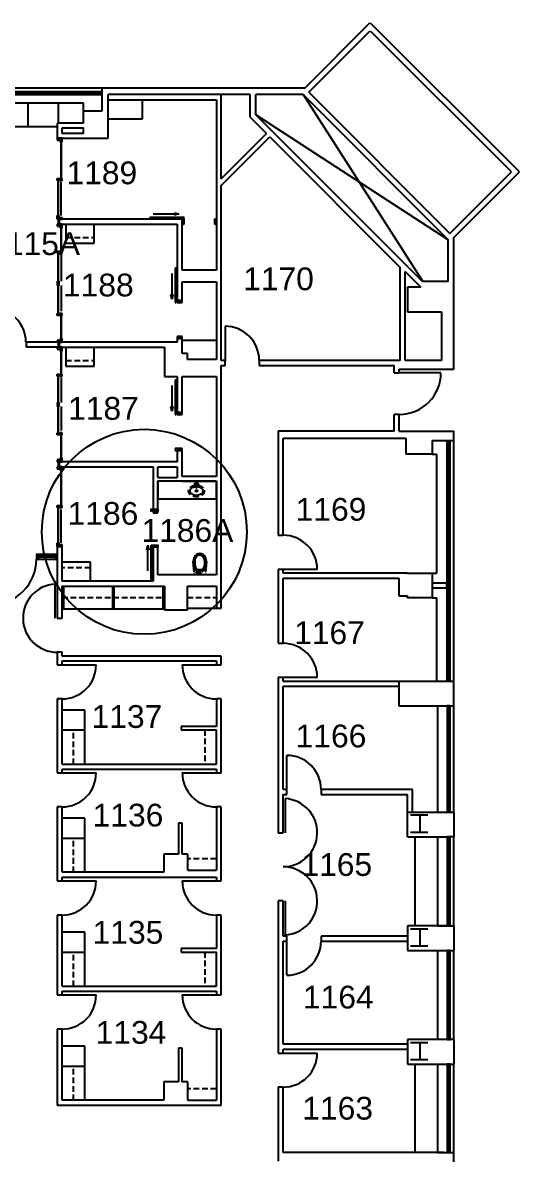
# Model space of a CAD drawing. Header units: inches. Extents: x -84 to 5907, y -479 to 3000.
# Drawn here: x 4764 to 5288, y 1703 to 2896 of the extents above; entities that cross this region are included whole.
import ezdxf

# ---------------------------------------------------------------- set-up
doc = ezdxf.new("R2010")
doc.units = ezdxf.units.IN
doc.header["$LTSCALE"] = 48
doc.header["$MEASUREMENT"] = 0
doc.linetypes.add('HIDDEN2', pattern=[0.1875, 0.125, -0.0625])
doc.layers.get('0').update_dxf_attribs({"linetype": 'CONTINUOUS'})
for name, color, linetype in [('A-ANNO-RNUM', 4, 'CONTINUOUS'), ('A-DOOR', 2, 'CONTINUOUS'), ('A-Door-Exst', 33, 'CONTINUOUS'), ('A-Door-New', 2, 'CONTINUOUS'), ('A-FLOR-CASE', 3, 'CONTINUOUS'), ('A-FLOR-CASE-UPPR', 3, 'HIDDEN2'), ('A-FLOR-PFIX', 2, 'CONTINUOUS'), ('A-GLAZ', 2, 'CONTINUOUS'), ('A-GLAZ-SILL', 1, 'CONTINUOUS'), ('A-SHAFT', 8, 'CONTINUOUS'), ('A-WALL-FULL', 6, 'CONTINUOUS'), ('A-Wall-New', 6, 'CONTINUOUS'), ('S-COLS', 8, 'CONTINUOUS')]:
    doc.layers.add(name, color=color, linetype=linetype)
doc.styles.add('ARIAL', font='arial.ttf')

# ---------------------------------------------------------------- blocks, each defined once
blk = doc.blocks.new('If_toilet_wall_hung_6505 - MANIFOLD_Wall_Hung_WC-641493-FIRE LIFE SAFETY PLAN- 2ND FLOOR')
for p, q in [((-2, 0), (2, 0)), ((-7, -14), (-6, -2.8)), ((-5.9, -1.6), (-5.8, 0)), ((-5.8, 0), (5.8, 0)), ((-5.7, -8.1), (-4.3, -5.1)), ((-3.2, -5.4), (-4.5, -8.6)), ((-4.3, -4.3), (4.3, -4.3)), ((-4.3, -5.1), (-4.3, -4.3)), ((-4.3, -5.1), (-3.2, -5.4)), ((-3.2, -3.5), (-3.2, -4.3)), ((-2.6, -3.5), (-3.2, -3.5)), ((-3.2, -5.4), (3.1, -5.4)), ((-2.6, -4.3), (-2.6, -3.5)), ((-1.6, -0.4), (1.6, -0.4)), ((1.6, -0.4), (-1.6, -0.4)), ((-1.6, -0.4), (1.6, -0.4)), ((2.6, -3.5), (2.6, -4.3)), ((3.2, -3.5), (2.6, -3.5)), ((3.1, -5.4), (4.3, -5.1)), ((3.2, -4.3), (3.2, -3.5)), ((3.2, -5.4), (4.5, -8.6)), ((4.3, -4.3), (4.3, -5.1)), ((4.3, -5.1), (5.6, -8.1)), ((5.8, 0), (5.9, -1.6)), ((6, -2.8), (7, -14))]:
    blk.add_line(p, q)
blk.add_lwpolyline([(0.9, -2.2), (3.9, -2.2), (3.9, -2.4), (0.9, -2.4)], close=True)
blk.add_circle((-0.1, -2.3), 1)
for centre, radius, start, end in [((8, -12.9), 14.5, 160.8863, 184.3848), ((8, -12.9), 13.3, 161.0772, 184.6521), ((-8, -12.9), 13.3, 355.3479, 18.9228), ((-8, -12.9), 14.5, 355.6152, 19.1137), ((2.1, -14.2), 8.52, 178.4765, 225.5088), ((2.1, -14.2), 7.34, 178.0082, 225.4947), ((0, -16.3), 5.51, 225.6791, 314.3209), ((0, -16.4), 4.29, 225.4947, 270.3084), ((0, -16.4), 4.29, 269.6916, 314.5053), ((-2.1, -14.2), 7.34, 314.5053, 1.9918), ((-2.1, -14.2), 8.52, 314.4912, 1.5235)]:
    blk.add_arc(centre, radius, start, end)
blk.add_ellipse((0, -14), major_axis=(0, 8.46), ratio=0.825581, start_param=1.570796, end_param=4.712389)
for points, knots in [([(-1.6, -0.4), (-1.6, -0.4), (-1.7, -0.4), (-1.7, -0.4), (-1.8, -0.3), (-1.8, -0.3), (-1.8, -0.3), (-1.8, -0.3), (-1.9, -0.3), (-1.9, -0.2), (-1.9, -0.2), (-1.9, -0.2), (-2, -0.1), (-2, 0), (-2, 0)], [0, 0, 0, 0, 0.166667, 0.25, 0.333333, 0.375, 0.416667, 0.5, 0.541667, 0.583333, 0.666667, 0.75, 0.833333, 1, 1, 1, 1]), ([(2, 0), (2, 0), (2, -0.1), (1.9, -0.2), (1.9, -0.2), (1.9, -0.2), (1.9, -0.3), (1.8, -0.3), (1.8, -0.3), (1.8, -0.3), (1.8, -0.3), (1.7, -0.4), (1.7, -0.4), (1.6, -0.4), (1.6, -0.4)], [-1, -1, -1, -1, -0.833333, -0.75, -0.666667, -0.583333, -0.541667, -0.5, -0.416667, -0.375, -0.333333, -0.25, -0.166667, 0, 0, 0, 0])]:
    blk.add_open_spline(points, degree=3, knots=knots)
blk = doc.blocks.new('Corian 810 sink')
for radius in [1, 0.875]:
    blk.add_circle((0, 0), radius)
at = {"linetype": 'HIDDEN2'}
blk.add_ellipse((0, 0), major_axis=(8.28, 0), ratio=0.750943, dxfattribs=at)
blk.add_open_spline([(6.8, 0), (6.8, 0.5), (6.7, 1), (6.2, 1.9), (5.9, 2.4), (4.9, 3.3), (4.3, 3.6), (3, 4.3), (2.2, 4.5), (0.6, 4.7), (-0.2, 4.8), (-1.8, 4.6), (-2.6, 4.4), (-4, 3.8), (-4.6, 3.5), (-5.6, 2.6), (-6, 2.2), (-6.6, 1.2), (-6.7, 0.8), (-6.8, -0.2), (-6.7, -0.7), (-6.4, -1.7), (-6.1, -2.1), (-5.2, -3), (-4.7, -3.4), (-3.4, -4.1), (-2.7, -4.4), (-1.1, -4.7), (-0.3, -4.7), (1.4, -4.7), (2.2, -4.5), (3.6, -4), (4.3, -3.7), (5.4, -2.9), (5.8, -2.4), (6.5, -1.5), (6.7, -1), (6.8, -0.4), (6.8, -0.2), (6.8, 0)], degree=3, knots=[0, 0, 0, 0, 0.341993, 0.341993, 0.683986, 0.683986, 1.025979, 1.025979, 1.367972, 1.367972, 1.709965, 1.709965, 2.051958, 2.051958, 2.393951, 2.393951, 2.735944, 2.735944, 3.077937, 3.077937, 3.41993, 3.41993, 3.761923, 3.761923, 4.103916, 4.103916, 4.445908, 4.445908, 4.787901, 4.787901, 5.129894, 5.129894, 5.471887, 5.471887, 5.81388, 5.81388, 6.155873, 6.155873, 6.283185, 6.283185, 6.283185, 6.283185])
blk = doc.blocks.new('handsfree faucet')
for p, q in [((-1.3, 1), (1.3, 1)), ((-0.9, 0), (0.9, 0)), ((-0.9, 0), (0.9, 0)), ((-0.3, 0), (-0.3, -3.5)), ((-0.3, -3.2), (-1.3, -1)), ((0.3, 0), (0.3, -3.5)), ((0.3, -3.2), (1.3, -1))]:
    blk.add_line(p, q)
for centre, radius, start, end in [((-1, 0), 1.06, 108.654, 251.346), ((0, 0), 0.671, 300.4511, 239.5489), ((0, 0), 0.34, 360, 180), ((1, 0), 1.06, 288.654, 71.346), ((0, -3.5), 0.34, 180, 360)]:
    blk.add_arc(centre, radius, start, end)

msp = doc.modelspace()

# ---------------------------------------------------------------- linework, layer by layer
msp.add_circle((4892.6, 2359.2), 108.1)
at = {"layer": 'A-DOOR'}
for p, q in [((4805.8, 2774.2), (4800.6, 2774.2)), ((4800.6, 2774.2), (4800.6, 2772.2)), ((4800.6, 2772.2), (4805.8, 2772.2)), ((4803.8, 2772.2), (4803.8, 2770.2)), ((4803.8, 2770.2), (4805.8, 2770.2)), ((4804.5, 2770.2), (4804.5, 2731.9)), ((4805.1, 2731.9), (4805.1, 2770.2)), ((4805.8, 2770.2), (4805.8, 2774.2)), ((4800.6, 2729.9), (4800.6, 2731.9)), ((4800.6, 2731.9), (4802.8, 2731.9)), ((4802.8, 2729.9), (4800.6, 2729.9)), ((4801.3, 2729.9), (4801.3, 2692.8)), ((4801.9, 2692.8), (4801.9, 2729.9)), ((4802.8, 2731.9), (4802.8, 2729.9)), ((4803.6, 2731.9), (4803.6, 2729.9)), ((4805.8, 2731.9), (4803.6, 2731.9)), ((4803.6, 2729.9), (4805.8, 2729.9)), ((4804.5, 2731.9), (4805.1, 2731.9)), ((4804.7, 2692.8), (4804.7, 2727.9)), ((4805.8, 2729.9), (4805.8, 2731.9)), ((4800.6, 2688.8), (4800.6, 2692.8)), ((4802.6, 2692.8), (4800.6, 2692.8)), ((4800.6, 2690.8), (4805.8, 2690.8)), ((4800.6, 2688.8), (4805.8, 2688.8)), ((4801.6, 2688.8), (4801.6, 2683.6)), ((4802.6, 2690.8), (4802.6, 2692.8)), ((4802.6, 2688.8), (4802.6, 2683.6)), ((4805.8, 2688.8), (4805.8, 2690.8)), ((4898.6, 2690.8), (4898.6, 2689.8)), ((4934.6, 2690.8), (4898.6, 2690.8)), ((4898.6, 2689.8), (4934.6, 2689.8)), ((4902.1, 2694.4), (4929, 2694.4)), ((4924.2, 2695.6), (4929, 2694.4)), ((4929, 2694.4), (4924.2, 2693.2)), ((4932.6, 2688.8), (4932.6, 2683.6)), ((4934.6, 2688.8), (4932.6, 2688.8)), ((4934.6, 2689.8), (4934.6, 2690.8)), ((4934.6, 2683.6), (4934.6, 2688.8)), ((4966.6, 2688.8), (4966.6, 2683.6)), ((4968.6, 2688.8), (4966.6, 2688.8)), ((4968.6, 2683.6), (4968.6, 2688.8)), ((4805.8, 2683.6), (4800.6, 2683.6)), ((4800.6, 2683.6), (4800.6, 2681.6)), ((4800.6, 2681.6), (4805.8, 2681.6)), ((4803.8, 2681.6), (4803.8, 2679.6)), ((4803.8, 2679.6), (4805.8, 2679.6)), ((4804.5, 2679.6), (4804.5, 2655.2)), ((4805.1, 2655.2), (4805.1, 2679.6)), ((4805.8, 2679.6), (4805.8, 2683.6)), ((4932.6, 2683.6), (4934.6, 2683.6)), ((4966.6, 2683.6), (4968.6, 2683.6)), ((4800.6, 2653.2), (4800.6, 2655.2)), ((4800.6, 2655.2), (4802.8, 2655.2)), ((4802.8, 2653.2), (4800.6, 2653.2)), ((4801.3, 2653.2), (4801.3, 2623.6)), ((4801.9, 2623.6), (4801.9, 2653.2)), ((4802.8, 2655.2), (4802.8, 2653.2)), ((4803.6, 2655.2), (4803.6, 2653.2)), ((4805.8, 2655.2), (4803.6, 2655.2)), ((4803.6, 2653.2), (4805.8, 2653.2)), ((4804.5, 2655.2), (4805.1, 2655.2)), ((4804.7, 2651.2), (4804.7, 2623.6)), ((4805.8, 2653.2), (4805.8, 2655.2)), ((4921.8, 2631.6), (4921.8, 2604.6)), ((4925.3, 2637.1), (4925.3, 2601.1)), ((4926.3, 2637.1), (4925.3, 2637.1)), ((4926.3, 2601.1), (4926.3, 2637.1)), ((4800.6, 2623.6), (4800.6, 2621.6)), ((4802.6, 2623.6), (4800.6, 2623.6)), ((4800.6, 2621.6), (4802.6, 2621.6)), ((4802.6, 2621.1), (4800.6, 2621.1)), ((4800.6, 2621.1), (4800.6, 2619.1)), ((4800.6, 2619.1), (4802.6, 2619.1)), ((4801.3, 2619.1), (4801.3, 2589.5)), ((4801.9, 2589.5), (4801.9, 2619.1)), ((4802.6, 2621.6), (4802.6, 2623.6)), ((4802.6, 2619.1), (4802.6, 2621.1)), ((4804.7, 2619.1), (4804.7, 2592)), ((4921.8, 2604.6), (4920.6, 2609.4)), ((4923, 2609.4), (4921.8, 2604.6)), ((4927.3, 2603.1), (4927.3, 2601.1)), ((4932.6, 2603.1), (4927.3, 2603.1)), ((4932.6, 2601.1), (4932.6, 2603.1)), ((4925.3, 2601.1), (4926.3, 2601.1)), ((4927.3, 2601.1), (4932.6, 2601.1)), ((4800.6, 2587.5), (4800.6, 2589.5)), ((4800.6, 2589.5), (4802.8, 2589.5)), ((4802.8, 2587.5), (4800.6, 2587.5)), ((4802.8, 2589.5), (4802.8, 2587.5)), ((4803.6, 2589.5), (4803.6, 2587.5)), ((4805.8, 2589.5), (4803.6, 2589.5)), ((4803.6, 2587.5), (4805.8, 2587.5)), ((4805.1, 2587.5), (4804.5, 2587.5)), ((4804.5, 2587.5), (4804.5, 2563.1)), ((4805.1, 2563.1), (4805.1, 2587.5)), ((4805.8, 2587.5), (4805.8, 2589.5)), ((4977.8, 2576), (4977.8, 2540)), ((4800.6, 2561.1), (4800.6, 2559.1)), ((4805.8, 2561.1), (4800.6, 2561.1)), ((4800.6, 2559.1), (4805.8, 2559.1)), ((4801.6, 2559.1), (4801.6, 2553.8)), ((4802.6, 2559.1), (4802.6, 2553.8)), ((4803.8, 2563.1), (4803.8, 2561.1)), ((4805.8, 2563.1), (4803.8, 2563.1)), ((4805.8, 2559.1), (4805.8, 2563.1)), ((4927.3, 2565.1), (4927.3, 2563.1)), ((4932.5, 2565.1), (4927.3, 2565.1)), ((4927.3, 2563.1), (4932.5, 2563.1)), ((4932.5, 2563.1), (4932.5, 2565.1)), ((4805.8, 2553.8), (4800.6, 2553.8)), ((4800.6, 2553.8), (4800.6, 2551.8)), ((4800.6, 2551.8), (4805.8, 2551.8)), ((4803.8, 2551.8), (4803.8, 2549.8)), ((4803.8, 2549.8), (4805.8, 2549.8)), ((4804.5, 2549.8), (4804.5, 2525.5)), ((4805.1, 2525.5), (4805.1, 2549.8)), ((4805.8, 2549.8), (4805.8, 2553.8)), ((4800.6, 2523.5), (4800.6, 2525.5)), ((4800.6, 2525.5), (4802.8, 2525.5)), ((4802.8, 2523.5), (4800.6, 2523.5)), ((4801.3, 2523.5), (4801.3, 2495.7)), ((4801.9, 2495.7), (4801.9, 2523.5)), ((4802.8, 2525.5), (4802.8, 2523.5)), ((4803.6, 2525.5), (4803.6, 2523.5)), ((4805.8, 2525.5), (4803.6, 2525.5)), ((4803.6, 2523.5), (4805.8, 2523.5)), ((4804.5, 2525.5), (4805.1, 2525.5)), ((4804.7, 2521.5), (4804.7, 2495.7)), ((4805.8, 2523.5), (4805.8, 2525.5)), ((4925.3, 2519.1), (4925.3, 2483.1)), ((4926.3, 2483.1), (4926.3, 2519.1)), ((5205.6, 2527), (5161.6, 2527)), ((4921.8, 2513.6), (4921.8, 2486.6)), ((4800.6, 2495.7), (4800.6, 2493.7)), ((4802.6, 2495.7), (4800.6, 2495.7)), ((4802.6, 2493.7), (4802.6, 2495.7)), ((4800.6, 2493.7), (4802.6, 2493.7)), ((4802.6, 2493.2), (4800.6, 2493.2)), ((4800.6, 2493.2), (4800.6, 2491.2)), ((4800.6, 2491.2), (4802.6, 2491.2)), ((4801.3, 2491.2), (4801.3, 2463.5)), ((4801.9, 2463.5), (4801.9, 2491.2)), ((4802.6, 2491.2), (4802.6, 2493.2)), ((4804.7, 2491.2), (4804.7, 2466)), ((4921.8, 2486.6), (4920.6, 2491.4)), ((4923, 2491.4), (4921.8, 2486.6)), ((4925.3, 2483.1), (4926.3, 2483.1)), ((4927.3, 2485.1), (4927.3, 2483.1)), ((4927.3, 2485.1), (4932.6, 2485.1)), ((4927.3, 2483.1), (4932.6, 2483.1)), ((4932.6, 2483.1), (4932.6, 2485.1)), ((4800.6, 2461.5), (4800.6, 2463.5)), ((4800.6, 2463.5), (4802.8, 2463.5)), ((4802.8, 2461.5), (4800.6, 2461.5)), ((4802.8, 2463.5), (4802.8, 2461.5)), ((4803.6, 2463.5), (4803.6, 2461.5)), ((4805.8, 2463.5), (4803.6, 2463.5)), ((4803.6, 2461.5), (4805.8, 2461.5)), ((4805.1, 2461.5), (4804.5, 2461.5)), ((4804.5, 2461.5), (4804.5, 2437.1)), ((4805.1, 2437.1), (4805.1, 2461.5)), ((4805.8, 2461.5), (4805.8, 2463.5)), ((4925.3, 2447.1), (4925.3, 2445.1)), ((4932.6, 2447.1), (4925.3, 2447.1)), ((4800.6, 2435.1), (4800.6, 2433.1)), ((4805.8, 2435.1), (4800.6, 2435.1)), ((4803.8, 2437.1), (4803.8, 2435.1)), ((4805.8, 2437.1), (4803.8, 2437.1)), ((4805.8, 2433.1), (4805.8, 2437.1)), ((4925.3, 2445.1), (4932.6, 2445.1)), ((4800.6, 2433.1), (4805.8, 2433.1)), ((4805.8, 2427.8), (4800.6, 2427.8)), ((4800.6, 2427.8), (4800.6, 2425.8)), ((4800.6, 2425.8), (4805.8, 2425.8)), ((4801.6, 2433.1), (4801.6, 2427.8)), ((4802.6, 2433.1), (4801.6, 2433.1)), ((4802.6, 2427.8), (4802.6, 2433.1)), ((4803.8, 2425.8), (4803.8, 2423.8)), ((4803.8, 2423.8), (4805.8, 2423.8)), ((4804.5, 2423.8), (4804.5, 2386.8)), ((4805.1, 2386.8), (4805.1, 2423.8)), ((4805.8, 2423.8), (4805.8, 2427.8)), ((4800.6, 2384.8), (4800.6, 2386.8)), ((4800.6, 2386.8), (4802.8, 2386.8)), ((4802.8, 2384.8), (4800.6, 2384.8)), ((4801.3, 2384.8), (4801.3, 2347.7)), ((4801.9, 2347.7), (4801.9, 2384.8)), ((4802.8, 2386.8), (4802.8, 2384.8)), ((4803.6, 2386.8), (4803.6, 2384.8)), ((4805.8, 2386.8), (4803.6, 2386.8)), ((4803.6, 2384.8), (4805.8, 2384.8)), ((4804.5, 2386.8), (4805.1, 2386.8)), ((4804.7, 2347.7), (4804.7, 2382.8)), ((4805.8, 2384.8), (4805.8, 2386.8)), ((4800.6, 2343.7), (4800.6, 2347.7)), ((4802.6, 2347.7), (4800.6, 2347.7)), ((4800.6, 2345.7), (4805.8, 2345.7)), ((4800.6, 2343.7), (4805.8, 2343.7)), ((4802.6, 2345.7), (4802.6, 2347.7)), ((4805.8, 2343.7), (4805.8, 2345.7)), ((5075.1, 2319.6), (5039.1, 2319.6)), ((4798.6, 2268.2), (4798.6, 2304.2)), ((4805.8, 2219), (4841.8, 2219)), ((4932.6, 2219), (4968.6, 2219)), ((5075.1, 2205.6), (5039.1, 2205.6)), ((5043.1, 2087.4), (5043.1, 2123.4)), ((4805.8, 2105), (4841.8, 2105)), ((4932.6, 2105), (4968.6, 2105)), ((5041.3, 2077.9), (5041.3, 2041.9)), ((4805.8, 1991), (4841.8, 1991)), ((4932.6, 1991), (4968.6, 1991)), ((5041.3, 1970), (5041.3, 1934)), ((5043.1, 1891.6), (5043.1, 1927.6)), ((4805.8, 1870.7), (4841.8, 1870.7)), ((4932.6, 1870.7), (4968.6, 1870.7)), ((5039.1, 1809.5), (5075.1, 1809.5))]:
    msp.add_line(p, q, dxfattribs=at)
msp.add_lwpolyline([(4926.3, 2519.1), (4925.3, 2519.1)], dxfattribs=at)
for centre, radius, start, end in [((4731.8, 2559.2), 35.9, 359.8935, 90), ((4977.8, 2540), 36, 360, 90), ((5161.6, 2527), 44, 270, 360), ((5039.1, 2319.6), 36, 360, 90), ((4730.8, 2330.5), 48, 270, 0), ((4800.6, 2268.2), 36, 93.1847, 270), ((5039.1, 2205.6), 36, 360, 90), ((4805.8, 2219), 36, 270, 0), ((4968.6, 2219), 36, 180, 270), ((5043.1, 2087.4), 36, 360, 90), ((4805.8, 2105), 36, 270, 0), ((4968.6, 2105), 36, 180, 270), ((5039.1, 2041.9), 36, 270, 86.4582), ((5039.1, 1969.9), 36, 273.5418, 90), ((4805.8, 1991), 36, 270, 0), ((4968.6, 1991), 36, 180, 270), ((5043.1, 1927.6), 36, 270, 0), ((4805.8, 1870.7), 36, 270, 0), ((4968.6, 1870.7), 36, 180, 270), ((5039.1, 1809.5), 36, 270, 0)]:
    msp.add_arc(centre, radius, start, end, dxfattribs=at)
at = {"layer": 'A-Door-Exst'}
msp.add_line((4932.6, 2485.1), (4927.3, 2485.1), dxfattribs=at)
at = {"layer": 'A-Door-New'}
for p, q in [((4932.6, 2445.1), (4932.6, 2447.1)), ((4895.1, 2340.2), (4896.3, 2345)), ((4896.3, 2345), (4897.5, 2340.2)), ((4896.3, 2318), (4896.3, 2345))]:
    msp.add_line(p, q, dxfattribs=at)
for points in [[(4907, 2381.1), (4899.8, 2381.1), (4899.8, 2383.1), (4907, 2383.1)], [(4899.8, 2345), (4900.8, 2345), (4900.8, 2309), (4899.8, 2309)], [(4907, 2343.1), (4901.8, 2343.1), (4901.8, 2345.1), (4907, 2345.1)]]:
    msp.add_lwpolyline(points, close=True, dxfattribs=at)
at = {"layer": 'A-FLOR-CASE'}
for p, q in [((4769.7, 2811.3), (4769.7, 2786.3)), ((4801.6, 2811.3), (4801.6, 2790.3)), ((4890.6, 2794.9), (4890.6, 2814.9)), ((4854.3, 2794.9), (4890.6, 2794.9)), ((4800.6, 2786.3), (4727.8, 2786.3)), ((4809.8, 2683.6), (4809.8, 2663.6)), ((4839.8, 2663.6), (4839.8, 2683.6)), ((4809.8, 2663.6), (4839.8, 2663.6)), ((4968.6, 2561.1), (4932.5, 2561.1)), ((4809.8, 2553.8), (4809.8, 2533.8)), ((4839.8, 2533.8), (4839.8, 2553.8)), ((4809.8, 2533.8), (4839.8, 2533.8)), ((4835.8, 2327.1), (4805.8, 2327.1)), ((4835.8, 2307.1), (4835.8, 2327.1)), ((4807.8, 2277.8), (4807.8, 2301.8)), ((4858.9, 2301.8), (4858.9, 2277.8)), ((4860.9, 2277.8), (4860.9, 2301.8)), ((4912, 2301.8), (4912, 2277.8)), ((4805.8, 2277.8), (4914, 2277.8)), ((4938, 2278.7), (4968.6, 2278.7)), ((4829.8, 2171.2), (4805.8, 2171.2)), ((4829.8, 2114.2), (4829.8, 2171.2)), ((4805.8, 2150.2), (4829.8, 2150.2)), ((4829.8, 2057.2), (4805.8, 2057.2)), ((4829.8, 2000.2), (4829.8, 2057.2)), ((4805.8, 2036.2), (4829.8, 2036.2)), ((5178, 2037.6), (5178, 1943.6)), ((4829.8, 1937), (4805.8, 1937)), ((4829.8, 1880), (4829.8, 1937)), ((4805.8, 1916), (4829.8, 1916)), ((4829.8, 1816.7), (4805.8, 1816.7)), ((4829.8, 1759.7), (4829.8, 1816.7)), ((4805.8, 1795.7), (4829.8, 1795.7)), ((5178, 1797.6), (5178, 1704.6))]:
    msp.add_line(p, q, dxfattribs=at)
msp.add_lwpolyline([(4968.6, 2412.5), (4907, 2412.5), (4907, 2394.1), (4968.6, 2394.1)], close=True, dxfattribs=at)
at = {"layer": 'A-FLOR-CASE-UPPR'}
for p, q in [((4809.8, 2669.6), (4839.8, 2669.6)), ((4809.8, 2539.8), (4839.8, 2539.8)), ((4835.8, 2321.1), (4805.8, 2321.1)), ((4805.8, 2289.8), (4914, 2289.8)), ((4938, 2289.8), (4968.6, 2289.8)), ((4817.8, 2114.2), (4817.8, 2150.2)), ((4956.6, 2150.2), (4956.6, 2114.2)), ((4817.8, 2000.2), (4817.8, 2036.2)), ((4968.6, 2014.2), (4938.6, 2014.2)), ((4817.8, 1880), (4817.8, 1916)), ((4956.6, 1916), (4956.6, 1880)), ((4817.8, 1759.7), (4817.8, 1795.7)), ((4968.6, 1771.7), (4938.6, 1771.7))]:
    msp.add_line(p, q, dxfattribs=at)
at = {"layer": 'A-GLAZ'}
for p, q in [((4848.3, 2821.7), (4080.7, 2821.7)), ((5213.8, 2201.6), (5213.8, 2455.5)), ((4780.8, 2333.5), (4780.8, 2332.7)), ((4798.6, 2333.5), (4780.8, 2333.5)), ((4780.8, 2332.7), (4798.6, 2332.7)), ((4798.6, 2332.7), (4798.6, 2333.5)), ((5213.5, 2173.6), (5213.5, 2065.6)), ((5214.2, 2065.6), (5214.2, 2173.6)), ((5213.5, 2035.6), (5213.5, 1945.6)), ((5214.2, 1945.6), (5214.2, 2035.6)), ((5213.5, 1915.6), (5213.5, 1825.6)), ((5214.2, 1825.6), (5214.2, 1915.6)), ((5213.5, 1795.6), (5213.5, 1706.6)), ((5214.2, 1706.6), (5214.2, 1795.6))]:
    msp.add_line(p, q, dxfattribs=at)
at = {"layer": 'A-GLAZ-SILL'}
for p, q in [((4848.3, 2827.2), (4080.7, 2827.2)), ((4848.3, 2823.2), (4080.7, 2823.2)), ((4848.3, 2820.2), (4080.7, 2820.2)), ((4828.3, 2811.3), (4704.3, 2811.3)), ((4828.3, 2803.3), (4828.3, 2811.3)), ((5212.3, 2201.6), (5212.3, 2455.5)), ((5215.3, 2201.6), (5215.3, 2455.5)), ((5219.3, 2201.6), (5219.3, 2455.5)), ((5196.3, 2441.1), (5201.3, 2441.1)), ((5201.3, 2315.6), (5201.3, 2441.1)), ((4778.8, 2335.7), (4778.8, 2330.5)), ((4778.8, 2335.7), (4800.6, 2335.7)), ((4778.8, 2330.5), (4800.6, 2330.5)), ((4780.8, 2330.5), (4780.8, 2335.7)), ((4798.6, 2335.7), (4798.6, 2330.5)), ((4800.6, 2330.5), (4800.6, 2335.7)), ((5196.3, 2315.6), (5201.3, 2315.6)), ((5196.3, 2289.6), (5201.3, 2289.6)), ((5201.3, 2201.6), (5201.3, 2289.6)), ((5202, 2175.6), (5202, 2063.6)), ((5212.3, 2175.6), (5212.3, 2173.6)), ((5215.3, 2175.6), (5212.3, 2175.6)), ((5212.3, 2173.6), (5215.3, 2173.6)), ((5212.3, 2173.6), (5212.3, 2065.6)), ((5214.2, 2173.6), (5213.5, 2173.6)), ((5215.3, 2173.6), (5215.3, 2175.6)), ((5215.3, 2065.6), (5215.3, 2173.6)), ((5219.3, 2063.6), (5219.3, 2175.6)), ((5212.3, 2065.6), (5212.3, 2063.6)), ((5215.3, 2065.6), (5212.3, 2065.6)), ((5213.5, 2065.6), (5214.2, 2065.6)), ((5215.3, 2063.6), (5215.3, 2065.6)), ((5212.3, 2063.6), (5215.3, 2063.6)), ((5202, 2037.6), (5202, 1943.6)), ((5212.3, 2037.6), (5212.3, 2035.6)), ((5215.3, 2037.6), (5212.3, 2037.6)), ((5212.3, 2035.6), (5215.3, 2035.6)), ((5212.3, 2035.6), (5212.3, 1945.6)), ((5214.2, 2035.6), (5213.5, 2035.6)), ((5215.3, 2035.6), (5215.3, 2037.6)), ((5215.3, 1945.6), (5215.3, 2035.6)), ((5219.3, 1943.6), (5219.3, 2037.6)), ((5212.3, 1945.6), (5212.3, 1943.6)), ((5215.3, 1945.6), (5212.3, 1945.6)), ((5213.5, 1945.6), (5214.2, 1945.6)), ((5215.3, 1943.6), (5215.3, 1945.6)), ((5212.3, 1943.6), (5215.3, 1943.6)), ((5202, 1917.6), (5202, 1823.6)), ((5212.3, 1917.6), (5212.3, 1915.6)), ((5215.3, 1917.6), (5212.3, 1917.6)), ((5212.3, 1915.6), (5215.3, 1915.6)), ((5212.3, 1915.6), (5212.3, 1825.6)), ((5214.2, 1915.6), (5213.5, 1915.6)), ((5215.3, 1915.6), (5215.3, 1917.6)), ((5215.3, 1825.6), (5215.3, 1915.6)), ((5219.3, 1823.6), (5219.3, 1917.6)), ((5212.3, 1825.6), (5212.3, 1823.6)), ((5215.3, 1825.6), (5212.3, 1825.6)), ((5212.3, 1823.6), (5215.3, 1823.6)), ((5213.5, 1825.6), (5214.2, 1825.6)), ((5215.3, 1823.6), (5215.3, 1825.6)), ((5202, 1797.6), (5202, 1704.6)), ((5212.3, 1797.6), (5212.3, 1795.6)), ((5215.3, 1797.6), (5212.3, 1797.6)), ((5212.3, 1795.6), (5215.3, 1795.6)), ((5212.3, 1795.6), (5212.3, 1706.6)), ((5214.2, 1795.6), (5213.5, 1795.6)), ((5215.3, 1795.6), (5215.3, 1797.6)), ((5215.3, 1706.6), (5215.3, 1795.6)), ((5219.3, 1704.6), (5219.3, 1797.6)), ((5212.3, 1706.6), (5212.3, 1704.6)), ((5215.3, 1706.6), (5212.3, 1706.6)), ((5212.3, 1704.6), (5215.3, 1704.6)), ((5213.5, 1706.6), (5214.2, 1706.6)), ((5215.3, 1704.6), (5215.3, 1706.6))]:
    msp.add_line(p, q, dxfattribs=at)
at = {"layer": 'A-SHAFT'}
for p, q in [((5060.3, 2820.3), (5186.5, 2623.2)), ((5213.3, 2667.3), (5010.3, 2798.9))]:
    msp.add_line(p, q, dxfattribs=at)
at = {"layer": 'A-WALL-FULL'}
for p, q in [((5061.8, 2827.2), (5130.8, 2896.2)), ((5288.3, 2738.7), (5131.7, 2895.3)), ((5066.1, 2823), (5130.8, 2887.7)), ((5279.9, 2738.7), (5131.7, 2886.8)), ((5061.8, 2827.2), (4848.3, 2827.2)), ((4848.3, 2803.3), (4848.3, 2827.2)), ((4854.3, 2774.2), (4854.3, 2820.3)), ((5004.3, 2820.3), (4854.3, 2820.3)), ((4973.8, 2731.6), (4973.8, 2820.3)), ((5004.3, 2796.4), (5004.3, 2820.3)), ((5010.3, 2798.9), (5010.3, 2820.3)), ((5060.3, 2820.3), (5010.3, 2820.3)), ((5060.3, 2820.3), (5213.3, 2667.3)), ((5066.1, 2823), (5215.1, 2674)), ((4854.3, 2814.9), (4968.6, 2814.9)), ((4968.6, 2814.9), (4968.6, 2635)), ((4828.3, 2790.3), (4828.3, 2803.3)), ((4828.3, 2803.3), (4848.3, 2803.3)), ((5004.3, 2796.4), (5021.4, 2779.3)), ((5010.3, 2798.9), (5186, 2623.2)), ((4800.6, 2790.3), (4800.6, 2774.2)), ((4828.3, 2790.3), (4800.6, 2790.3)), ((4805.8, 2785.1), (4828.3, 2785.1)), ((4805.8, 2779.4), (4805.8, 2785.1)), ((4828.3, 2779.4), (4828.3, 2785.1)), ((4800.6, 2774.2), (4854.3, 2774.2)), ((4828.3, 2779.4), (4805.8, 2779.4)), ((4973.8, 2731.6), (5021.4, 2779.3)), ((4973.8, 2724.6), (5025, 2775.7)), ((5025, 2775.7), (5162.6, 2638.1)), ((5215.1, 2674), (5279.9, 2738.7)), ((5219.3, 2669.7), (5288.3, 2738.7)), ((4973.8, 2540), (4973.8, 2724.6)), ((4802.6, 2688.8), (4802.6, 2683.6)), ((4932.6, 2688.8), (4802.6, 2688.8)), ((4932.6, 2635), (4932.6, 2688.8)), ((4802.6, 2683.6), (4927.3, 2683.6)), ((4927.3, 2683.6), (4927.3, 2603.1)), ((5213.3, 2623.2), (5213.3, 2667.3)), ((5219.3, 2530.7), (5219.3, 2669.7)), ((5162.6, 2540), (5162.6, 2638.1)), ((4968.6, 2635), (4932.6, 2635)), ((5167.8, 2633.7), (5184.3, 2617.2)), ((5167.8, 2540), (5167.8, 2633.7)), ((4932.6, 2623), (4968.6, 2623)), ((4932.6, 2603.1), (4932.6, 2623)), ((4968.6, 2623), (4968.6, 2541.1)), ((5184.3, 2617.2), (5170.3, 2617.2)), ((5170.3, 2617.2), (5170.3, 2591.2)), ((5213.3, 2623.2), (5186, 2623.2)), ((4927.3, 2603.1), (4932.6, 2603.1)), ((5170.3, 2591.2), (5206.1, 2591.2)), ((5206.1, 2591.2), (5206.1, 2540)), ((4767.8, 2559.1), (4767.8, 2553.8)), ((4801.6, 2559.1), (4767.8, 2559.1)), ((4802.6, 2559.1), (4802.6, 2553.8)), ((4927.3, 2559.1), (4802.6, 2559.1)), ((4927.3, 2563.1), (4927.3, 2559.1)), ((4932.5, 2563.1), (4927.3, 2563.1)), ((4932.5, 2547.1), (4932.5, 2563.1)), ((4801.6, 2553.8), (4767.8, 2553.8)), ((4802.6, 2553.8), (4914, 2553.8)), ((4914, 2553.8), (4914, 2523.1)), ((4938, 2547.1), (4932.5, 2547.1)), ((4938, 2541.1), (4938, 2547.1)), ((4968.6, 2541.1), (4938, 2541.1)), ((4977.8, 2540), (4973.8, 2540)), ((4973.8, 2534.7), (4977.8, 2534.7)), ((4973.8, 2278.7), (4973.8, 2534.7)), ((4977.8, 2534.7), (4977.8, 2540)), ((5162.6, 2540), (5013.8, 2540)), ((5013.8, 2540), (5013.8, 2534.7)), ((5013.8, 2534.7), (5156.3, 2534.7)), ((5156.3, 2527), (5156.3, 2534.7)), ((5161.6, 2527), (5161.6, 2530.7)), ((5161.6, 2530.7), (5219.3, 2530.7)), ((5206.1, 2540), (5167.8, 2540)), ((4914, 2523.1), (4927.3, 2523.1)), ((4927.3, 2523.1), (4927.3, 2485.1)), ((4932.6, 2523.1), (4968.6, 2523.1)), ((4932.6, 2485.1), (4932.6, 2523.1)), ((4968.6, 2523.1), (4968.6, 2417.7)), ((5156.3, 2527), (5161.6, 2527)), ((5156.3, 2465.5), (5156.3, 2483)), ((5161.6, 2483), (5156.3, 2483)), ((5161.6, 2465.5), (5161.6, 2483)), ((5033.8, 2465.5), (5033.8, 2355.6)), ((5156.3, 2465.5), (5033.8, 2465.5)), ((5161.6, 2465.5), (5219.3, 2465.5)), ((5219.3, 2455.5), (5219.3, 2465.5)), ((5039.1, 2458.1), (5168.6, 2458.1)), ((5039.1, 2355.6), (5039.1, 2458.1)), ((5168.6, 2458.1), (5168.6, 2441.1)), ((5196.3, 2455.5), (5196.3, 2441.1)), ((5196.3, 2455.5), (5219.3, 2455.5)), ((5196.3, 2441.1), (5168.6, 2441.1)), ((4802.6, 2433.1), (4802.6, 2427.8)), ((4927.3, 2433.1), (4802.6, 2433.1)), ((4802.6, 2427.8), (4901.8, 2427.8)), ((4907, 2427.8), (4927.3, 2427.8)), ((4968.6, 2417.7), (4932.6, 2417.7)), ((4932.6, 2412.5), (4968.6, 2412.5)), ((4968.6, 2412.5), (4968.6, 2313.8)), ((5033.8, 2355.6), (5039.1, 2355.6)), ((4800.6, 2343.7), (4800.6, 2268.2)), ((4805.8, 2343.7), (4800.6, 2343.7)), ((4805.8, 2307.1), (4805.8, 2343.7)), ((5033.8, 2319.6), (5033.8, 2241.6)), ((5039.1, 2319.6), (5033.8, 2319.6)), ((5039.1, 2315.6), (5039.1, 2319.6)), ((5170, 2315.6), (5039.1, 2315.6)), ((5170.3, 2315.6), (5196.3, 2315.6)), ((5196.3, 2315.6), (5196.3, 2289.6)), ((4901.8, 2307.1), (4805.8, 2307.1)), ((5039.1, 2310.4), (5161.3, 2310.4)), ((5039.1, 2241.6), (5039.1, 2310.4)), ((5161.3, 2310.4), (5161.3, 2291.6)), ((5211.8, 2305.2), (5196.3, 2305.2)), ((5211.8, 2300), (5211.8, 2305.2)), ((4805.8, 2301.8), (4914, 2301.8)), ((4805.8, 2268.2), (4805.8, 2301.8)), ((4914, 2301.8), (4914, 2276.8)), ((4938, 2301.8), (4968.6, 2301.8)), ((4938, 2276.8), (4938, 2301.8)), ((4968.6, 2301.8), (4968.6, 2278.7)), ((5196.3, 2300), (5211.8, 2300)), ((5161.3, 2291.6), (5170.3, 2291.6)), ((5170.3, 2289.6), (5170.3, 2291.6)), ((5196.3, 2289.6), (5170.3, 2289.6)), ((4800.6, 2268.2), (4805.8, 2268.2)), ((4914, 2276.8), (4938, 2276.8)), ((4968.6, 2278.7), (4973.8, 2278.7)), ((4800.6, 2232.2), (4800.6, 2219)), ((4805.8, 2232.2), (4800.6, 2232.2)), ((4805.8, 2228.2), (4805.8, 2232.2)), ((5033.8, 2241.6), (5039.1, 2241.6)), ((4973.8, 2228.2), (4805.8, 2228.2)), ((4805.8, 2223), (4968.6, 2223)), ((4805.8, 2219), (4805.8, 2223)), ((4968.6, 2223), (4968.6, 2219)), ((4973.8, 2219), (4973.8, 2228.2)), ((4800.6, 2219), (4805.8, 2219)), ((4968.6, 2219), (4973.8, 2219)), ((5033.8, 2205.6), (5033.8, 2041.9)), ((5039.1, 2205.6), (5033.8, 2205.6)), ((5039.1, 2201.6), (5039.1, 2205.6)), ((5039.1, 2201.6), (5219.3, 2201.6)), ((5039.1, 2196.4), (5161.3, 2196.4)), ((5039.1, 2087.4), (5039.1, 2196.4)), ((5161.3, 2201.6), (5161.3, 2175.6)), ((5219.3, 2175.6), (5219.3, 2201.6)), ((4800.6, 2183), (4800.6, 2105)), ((4805.8, 2183), (4800.6, 2183)), ((4805.8, 2114.2), (4805.8, 2183)), ((4968.6, 2183), (4968.6, 2154)), ((4973.8, 2183), (4968.6, 2183)), ((4973.8, 2105), (4973.8, 2183)), ((5161.3, 2175.6), (5219.3, 2175.6)), ((4931.6, 2154), (4931.6, 2150.2)), ((4968.6, 2154), (4931.6, 2154)), ((4931.6, 2150.2), (4968.6, 2150.2)), ((4968.6, 2114.2), (4968.6, 2150.2)), ((4805.8, 2114.2), (4968.6, 2114.2)), ((4800.6, 2105), (4805.8, 2105)), ((4805.8, 2109), (4968.6, 2109)), ((4805.8, 2105), (4805.8, 2109)), ((4968.6, 2109), (4968.6, 2105)), ((4968.6, 2105), (4973.8, 2105)), ((5043.1, 2087.4), (5039.1, 2087.4)), ((5039.1, 2082.1), (5043.1, 2082.1)), ((5039.1, 2041.9), (5039.1, 2082.1)), ((5043.1, 2082.1), (5043.1, 2087.4)), ((5079.1, 2087.4), (5079.1, 2082.1)), ((5175.6, 2087.4), (5079.1, 2087.4)), ((5079.1, 2082.1), (5170.3, 2082.1)), ((5170.3, 2037.6), (5170.3, 2082.1)), ((5175.6, 2063.6), (5175.6, 2087.4)), ((4800.6, 2069), (4800.6, 1991)), ((4805.8, 2069), (4800.6, 2069)), ((4805.8, 2000.2), (4805.8, 2069)), ((4968.6, 2069), (4968.6, 2002.2)), ((4973.8, 2069), (4968.6, 2069)), ((4973.8, 1991), (4973.8, 2069)), ((5170.3, 2063.6), (5219.3, 2063.6)), ((5219.3, 2063.6), (5219.3, 2037.6)), ((4928.8, 2052), (4928.8, 2019.1)), ((4932.6, 2052), (4928.8, 2052)), ((4932.6, 2019.1), (4932.6, 2052)), ((5033.8, 2041.9), (5039.1, 2041.9)), ((5170.3, 2037.6), (5213.3, 2037.6)), ((5219.3, 2037.6), (5213.3, 2037.6)), ((4913.3, 2019.1), (4913.3, 2000.2)), ((4928.8, 2019.1), (4913.3, 2019.1)), ((4938.6, 2019.1), (4932.6, 2019.1)), ((4938.6, 2002.2), (4938.6, 2019.1)), ((4913.3, 2000.2), (4805.8, 2000.2)), ((4805.8, 1995), (4968.6, 1995)), ((4805.8, 1991), (4805.8, 1995)), ((4938.6, 2002.2), (4968.6, 2002.2)), ((4968.6, 1995), (4968.6, 1991)), ((4800.6, 1991), (4805.8, 1991)), ((4968.6, 1991), (4973.8, 1991)), ((5033.8, 1969.9), (5033.8, 1809.5)), ((5039.1, 1969.9), (5033.8, 1969.9)), ((5039.1, 1932.9), (5039.1, 1969.9)), ((4800.6, 1955), (4800.6, 1870.7)), ((4805.8, 1955), (4800.6, 1955)), ((4805.8, 1880), (4805.8, 1955)), ((4968.6, 1955), (4968.6, 1919.7)), ((4973.8, 1955), (4968.6, 1955)), ((4973.8, 1870.7), (4973.8, 1955)), ((5213.3, 1943.6), (5170.3, 1943.6)), ((5170.3, 1943.6), (5170.3, 1917.6)), ((5202, 1943.6), (5219.3, 1943.6)), ((5219.3, 1943.6), (5219.3, 1917.6)), ((5043.1, 1932.9), (5039.1, 1932.9)), ((5039.1, 1927.6), (5043.1, 1927.6)), ((5039.1, 1818.7), (5039.1, 1927.6)), ((5043.1, 1927.6), (5043.1, 1932.9)), ((5170, 1932.9), (5079.1, 1932.9)), ((5079.1, 1932.9), (5079.1, 1927.6)), ((5079.1, 1927.6), (5170, 1927.6)), ((4931.6, 1919.7), (4931.6, 1916)), ((4968.6, 1919.7), (4931.6, 1919.7)), ((4931.6, 1916), (4968.6, 1916)), ((4968.6, 1880), (4968.6, 1916)), ((5170.3, 1917.6), (5219.3, 1917.6)), ((4805.8, 1880), (4968.6, 1880)), ((4805.8, 1874.7), (4968.6, 1874.7)), ((4805.8, 1870.7), (4805.8, 1874.7)), ((4968.6, 1874.7), (4968.6, 1870.7)), ((4800.6, 1870.7), (4805.8, 1870.7)), ((4968.6, 1870.7), (4973.8, 1870.7)), ((4800.6, 1834.7), (4800.6, 1754.5)), ((4805.8, 1834.7), (4800.6, 1834.7)), ((4805.8, 1759.7), (4805.8, 1834.7)), ((4968.6, 1834.7), (4968.6, 1759.7)), ((4973.8, 1834.7), (4968.6, 1834.7)), ((4973.8, 1754.5), (4973.8, 1834.7)), ((4928.8, 1814.7), (4928.8, 1779.1)), ((4932.6, 1814.7), (4928.8, 1814.7)), ((4932.6, 1779.1), (4932.6, 1814.7)), ((5170.3, 1818.7), (5039.1, 1818.7)), ((5219.3, 1823.6), (5170.3, 1823.6)), ((5170.3, 1823.6), (5170.3, 1797.6)), ((5219.3, 1823.6), (5219.3, 1797.6)), ((5033.8, 1809.5), (5039.1, 1809.5)), ((5039.1, 1813.5), (5170.3, 1813.5)), ((5039.1, 1809.5), (5039.1, 1813.5)), ((5170.3, 1797.6), (5219.3, 1797.6)), ((4913.3, 1779.1), (4913.3, 1759.7)), ((4928.8, 1779.1), (4913.3, 1779.1)), ((4938.6, 1779.1), (4932.6, 1779.1)), ((4938.6, 1759.7), (4938.6, 1779.1)), ((5033.8, 1773.5), (5033.8, 1695.4)), ((5039.1, 1773.5), (5033.8, 1773.5)), ((5039.1, 1704.6), (5039.1, 1773.5)), ((4913.3, 1759.7), (4805.8, 1759.7)), ((4938.6, 1759.7), (4968.6, 1759.7)), ((4800.6, 1754.5), (4973.8, 1754.5)), ((5208.4, 1704.6), (5039.1, 1704.6)), ((5202, 1704.6), (5219.3, 1704.6)), ((5219.3, 1690.6), (5219.3, 1704.6))]:
    msp.add_line(p, q, dxfattribs=at)
for points in [[(4932.6, 2417.7), (4932.6, 2445.1), (4927.3, 2445.1), (4927.3, 2433.1)], [(4927.3, 2427.8), (4927.3, 2416.5)]]:
    msp.add_lwpolyline(points, dxfattribs=at)
at = {"layer": 'A-Wall-New'}
for p, q in [((4901.8, 2427.8), (4901.8, 2379.1)), ((4907, 2416.5), (4907, 2427.8)), ((4907, 2416.5), (4927.3, 2416.5)), ((4907, 2379.1), (4907, 2412.5)), ((4901.8, 2379.1), (4907, 2379.1)), ((4901.8, 2343.1), (4901.8, 2307.1)), ((4907, 2343.1), (4901.8, 2343.1)), ((4907, 2313.8), (4907, 2343.1)), ((4968.6, 2313.8), (4907, 2313.8))]:
    msp.add_line(p, q, dxfattribs=at)
at = {"layer": 'S-COLS'}
for p, q in [((5173.6, 2060.6), (5191.6, 2060.6)), ((5183.3, 2060.6), (5183.3, 2042.6)), ((5173.6, 2042.6), (5191.6, 2042.6)), ((5173.6, 1940.6), (5191.6, 1940.6)), ((5183.3, 1940.6), (5183.3, 1922.6)), ((5173.6, 1922.6), (5191.6, 1922.6)), ((5173.6, 1820.6), (5191.6, 1820.6)), ((5183.3, 1820.6), (5183.3, 1802.6)), ((5173.6, 1802.6), (5191.6, 1802.6))]:
    msp.add_line(p, q, dxfattribs=at)

# ---------------------------------------------------------------- block references
at = {"layer": 'A-FLOR-PFIX'}
for name, p in [('Corian 810 sink', (4947.6, 2402.3)), ('handsfree faucet', (4947.6, 2409.5))]:
    msp.add_blockref(name, p, dxfattribs=at)
at = {"layer": 'A-FLOR-PFIX', "rotation": 180}
msp.add_blockref('If_toilet_wall_hung_6505 - MANIFOLD_Wall_Hung_WC-641493-FIRE LIFE SAFETY PLAN- 2ND FLOOR', (4951.1, 2313.8), dxfattribs=at)

# ---------------------------------------------------------------- texts
at = {"layer": 'A-ANNO-RNUM', "style": 'ARIAL'}
for s, p in [('1189', (4810.5, 2725.8)), ('C115A', (4722.3, 2651.1)), ('1170', (4996.9, 2614)), ('1188', (4806.8, 2607.5)), ('1187', (4812.2, 2477.4)), ('1186', (4811.7, 2366.6)), ('1169', (5052.3, 2370.9)), ('1186A', (4889.6, 2348.6)), ('1167', (5050.7, 2240.8)), ('1137', (4837, 2152.4)), ('1166', (5052.3, 2131.9)), ('1136', (4838.1, 2048.4)), ('1165', (5058.4, 1996.3)), ('1135', (4838.1, 1924.8)), ('1164', (5060, 1856.5)), ('1134', (4841.3, 1819.3)), ('1163', (5059.3, 1739.3))]:
    msp.add_text(s, height=24, dxfattribs=at).set_placement(p)

doc.saveas('drawing.dxf')
